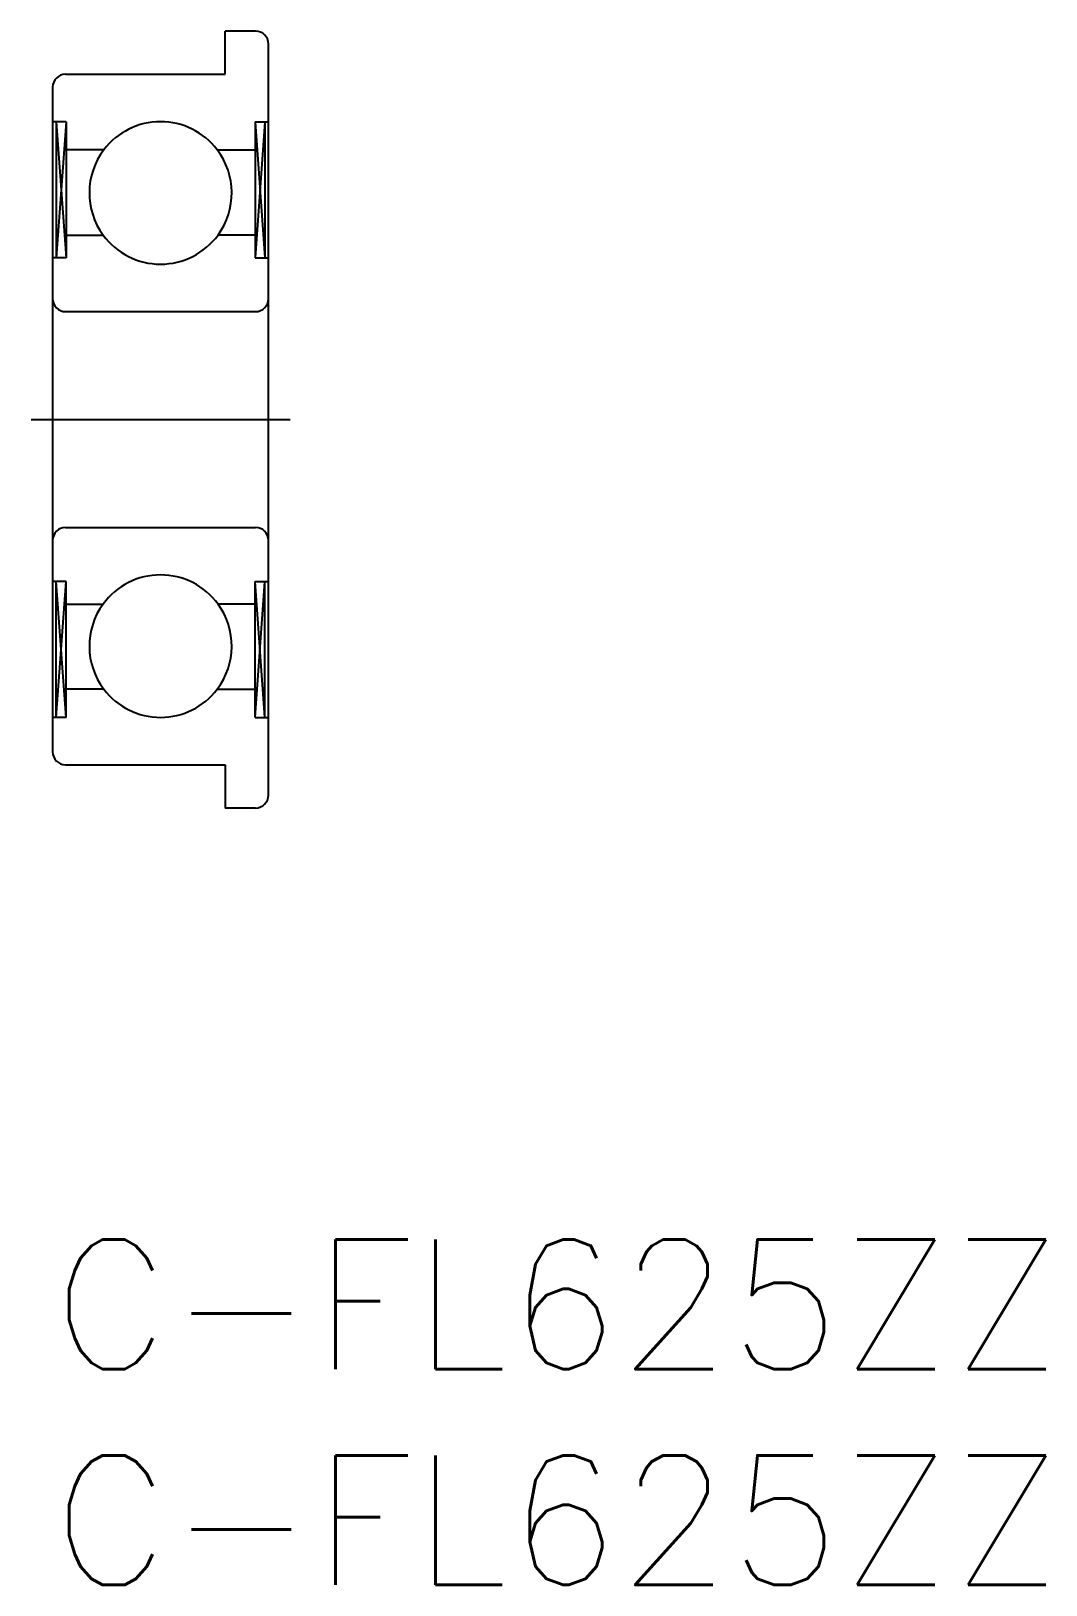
# Model space of a CAD drawing. Extents: x -0.5 to 23, y -8 to 28.
import ezdxf

# ---------------------------------------------------------------- set-up
doc = ezdxf.new("R2010")
doc.units = 0
doc.header["$LTSCALE"] = 0.5
doc.linetypes.add('CENTER', pattern=[50.8, 31.75, -6.35, 6.35, -6.35])
for name, color, linetype in [('MSM_CENTER', 1, 'CENTER'), ('MSM_CONTINUOUS', 7, 'CONTINUOUS'), ('MSM_NARROW', 5, 'CONTINUOUS'), ('MSM_PART_NUMBER', 7, 'CONTINUOUS')]:
    doc.layers.add(name, color=color, linetype=linetype)
doc.styles.get("Standard").update_dxf_attribs({"font": 'txt.shx', "height": 1, "bigfont": 'bigfont.shx'})

# ---------------------------------------------------------------- blocks, each defined once
blk = doc.blocks.new('*U8')
at = {"layer": 'MSM_PART_NUMBER'}
blk.add_text('C-FL625ZZ', height=3, dxfattribs=at).set_placement((0, -3))
blk = doc.blocks.new('*U9')
at = {"layer": 'MSM_PART_NUMBER'}
blk.add_text('C-FL625ZZ', height=3, dxfattribs=at).set_placement((0, -8))

msp = doc.modelspace()

# ---------------------------------------------------------------- linework, layer by layer
at = {"layer": 'MSM_CENTER'}
msp.add_line((-0.5, 19), (5.5, 19), dxfattribs=at)
at = {"layer": 'MSM_CONTINUOUS'}
for p, q in [((4.7, 28), (4, 28)), ((4, 27), (4, 28)), ((5, 10.3), (5, 27.7)), ((0.3, 27), (4, 27)), ((0, 26.7), (0, 11.3)), ((0.31, 25.9), (0, 25.9)), ((0.08, 25.9), (0.08, 22.75)), ((0.31, 25.9), (0.31, 22.75)), ((4.69, 25.9), (5, 25.9)), ((4.69, 25.9), (4.69, 22.75)), ((4.92, 25.9), (4.92, 22.75)), ((1.188, 25.25), (0.312, 25.25)), ((3.812, 25.25), (4.688, 25.25)), ((0.312, 23.275), (1.169, 23.275)), ((4.688, 23.275), (3.831, 23.275)), ((0.31, 22.75), (0, 22.75)), ((4.69, 22.75), (5, 22.75)), ((0.3, 21.5), (4.7, 21.5)), ((0.3, 16.5), (4.7, 16.5)), ((0.31, 15.25), (0, 15.25)), ((0.08, 12.1), (0.08, 15.25)), ((0.31, 12.1), (0.31, 15.25)), ((4.69, 15.25), (5, 15.25)), ((4.69, 12.1), (4.69, 15.25)), ((4.92, 12.1), (4.92, 15.25)), ((0.312, 14.725), (1.169, 14.725)), ((4.688, 14.725), (3.831, 14.725)), ((1.188, 12.75), (0.312, 12.75)), ((3.812, 12.75), (4.688, 12.75)), ((0.31, 12.1), (0, 12.1)), ((4.69, 12.1), (5, 12.1)), ((0.3, 11), (4, 11)), ((4, 11), (4, 10)), ((4.7, 10), (4, 10))]:
    msp.add_line(p, q, dxfattribs=at)
for centre, radius, start, end in [((4.7, 27.7), 0.3, 0, 90), ((0.3, 26.7), 0.3, 90, 180), ((2.5, 24.25), 1.65, 37.3052, 142.6948), ((2.5, 24.25), 1.65, 142.6948, 216.2215), ((2.5, 24.25), 1.65, 323.7785, 37.3052), ((2.5, 24.25), 1.65, 216.2215, 323.7785), ((0.3, 21.8), 0.3, 180, 270), ((4.7, 21.8), 0.3, 270, 0), ((0.3, 16.2), 0.3, 90, 180), ((4.7, 16.2), 0.3, 0, 90), ((2.5, 13.75), 1.65, 36.2215, 143.7785), ((2.5, 13.75), 1.65, 143.7785, 217.3052), ((2.5, 13.75), 1.65, 322.6948, 36.2215), ((2.5, 13.75), 1.65, 217.3052, 322.6948), ((0.3, 11.3), 0.3, 180, 270), ((4.7, 10.3), 0.3, 270, 0)]:
    msp.add_arc(centre, radius, start, end, dxfattribs=at)
at = {"layer": 'MSM_NARROW'}
for p, q in [((0.31, 25.9), (0.08, 22.75)), ((0.08, 25.9), (0.31, 22.75)), ((4.69, 25.9), (4.92, 22.75)), ((4.92, 25.9), (4.69, 22.75)), ((0.31, 12.1), (0.08, 15.25)), ((0.08, 12.1), (0.31, 15.25)), ((4.69, 12.1), (4.92, 15.25)), ((4.92, 12.1), (4.69, 15.25))]:
    msp.add_line(p, q, dxfattribs=at)

# ---------------------------------------------------------------- block references
at = {"layer": 'MSM_CONTINUOUS'}
for name in ['*U8', '*U9']:
    msp.add_blockref(name, (0, 0), dxfattribs=at)

doc.saveas('drawing.dxf')
